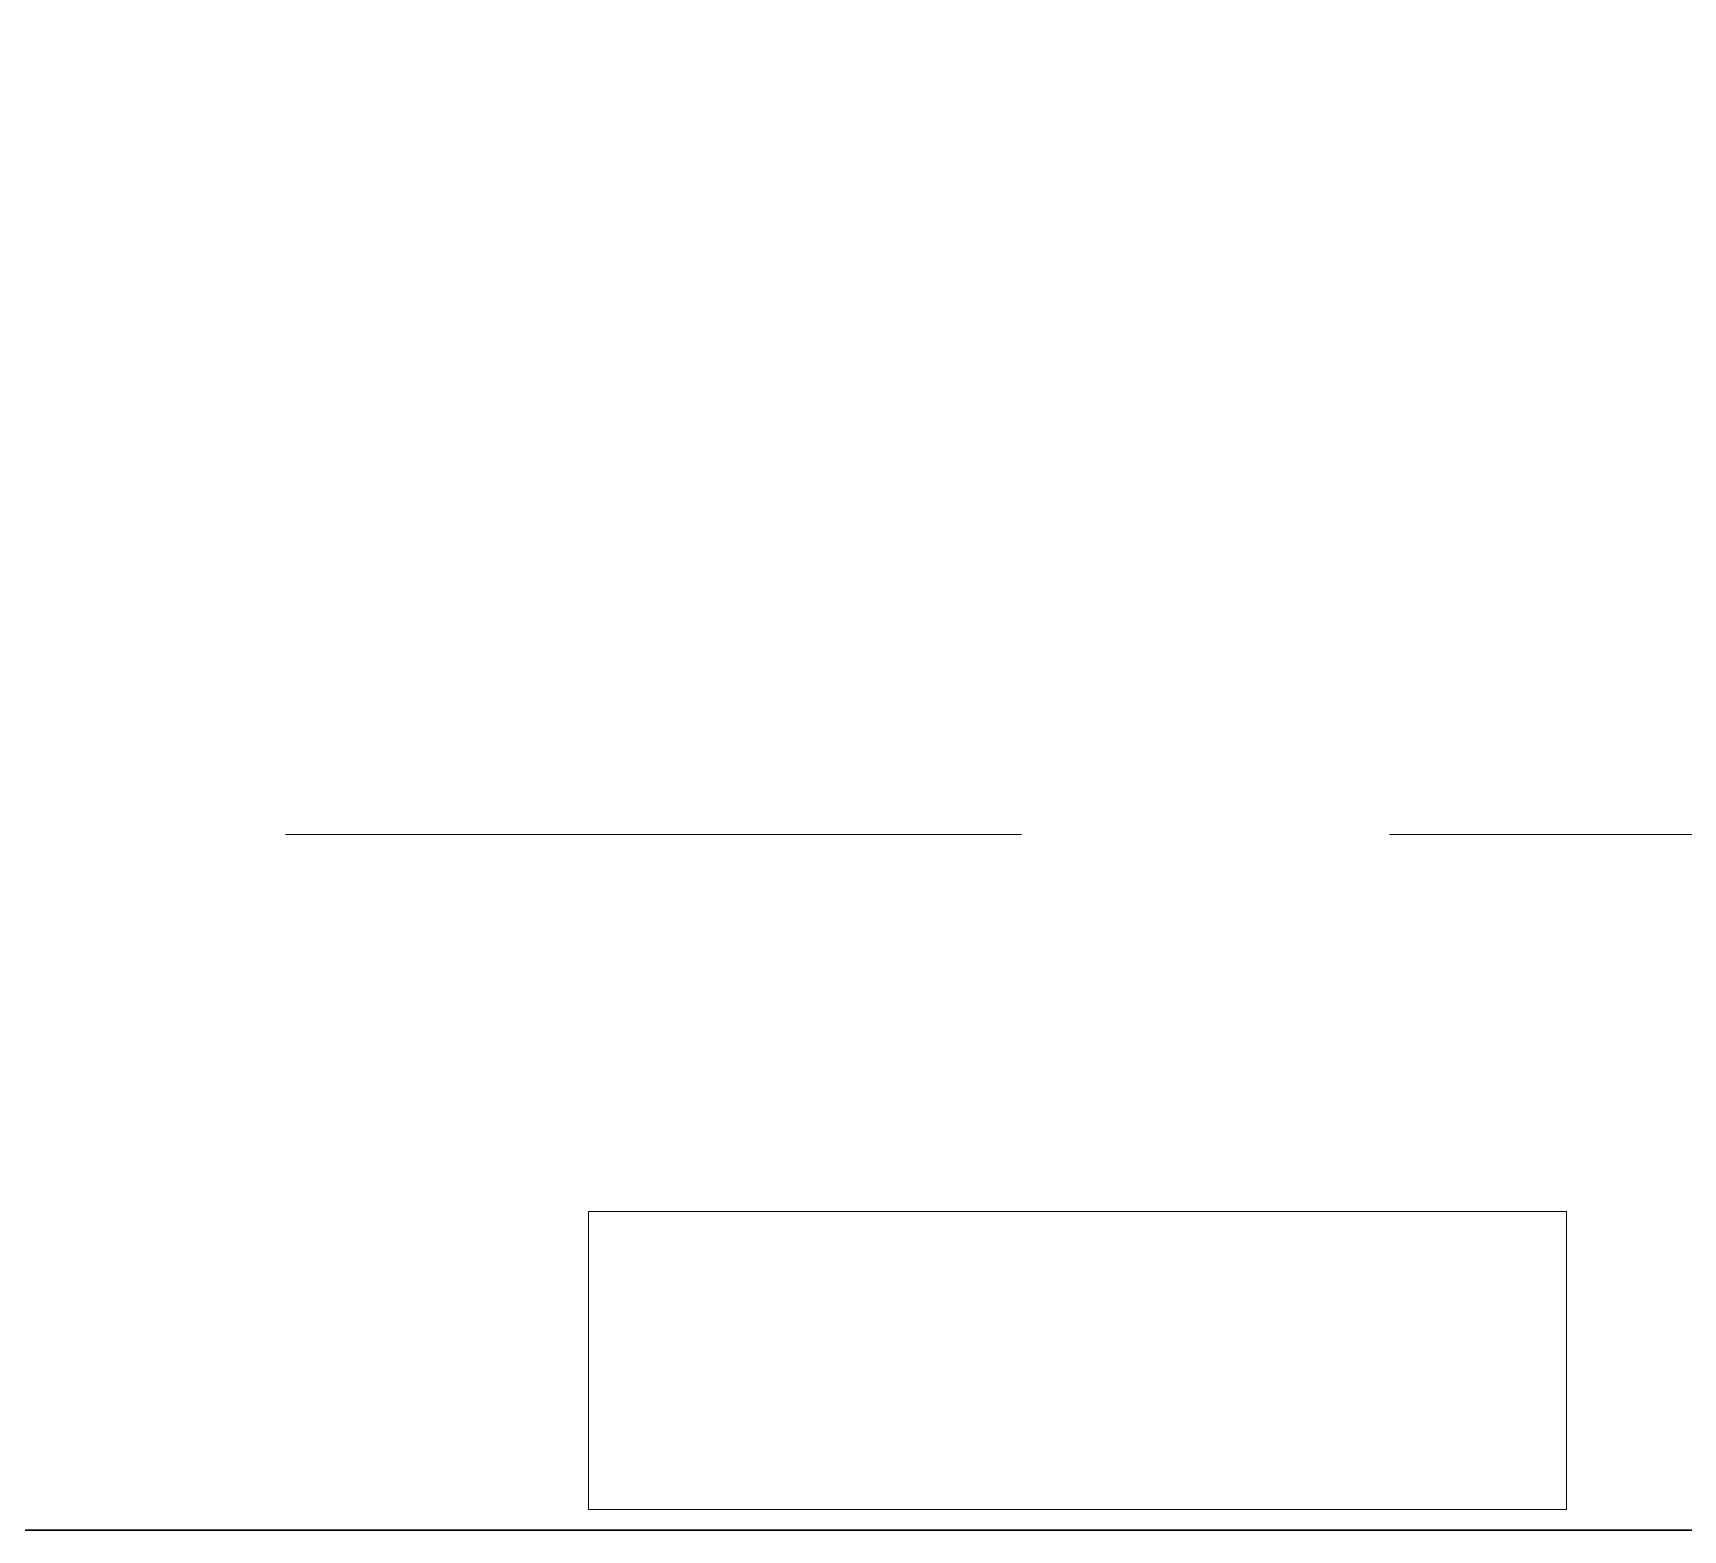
# Model space of a CAD drawing. Header units: metres. Extents: x -44 to 358, y -286 to 66.
# Drawn here: x 126.443 to 128.578, y -84.865 to -82.928 of the extents above; entities that cross this region are included whole.
import ezdxf

# ---------------------------------------------------------------- set-up
doc = ezdxf.new("R2010")
doc.units = ezdxf.units.M
doc.header["$LTSCALE"] = 0.3
doc.linetypes.add('HIDDEN2', pattern=[4.7625, 3.175, -1.5875])
for name, color, linetype, lineweight in [('A-WALL', 7, 'Continuous', 30), ('baños', 141, 'Continuous', 0), ('Columnas', 7, 'Continuous', 18), ('MOBILIARIOS', 252, 'Continuous', 0)]:
    doc.layers.add(name, color=color, linetype=linetype, lineweight=lineweight)
doc.layers.add('Techos 1', color=7, linetype='HIDDEN2', lineweight=9, true_color=0x42391a)

# ---------------------------------------------------------------- blocks, each defined once
blk = doc.blocks.new('A$Ca77e88c0')
at = {"layer": 'MOBILIARIOS', "linetype": 'Continuous'}
for p, q in [((0, 1.3457), (0.2432, 0.761)), ((0.2435, 0.7603), (0, 1.3457))]:
    blk.add_line(p, q, dxfattribs=at)
for points in [[(1.0081, 1.4216, 0.103931), (0.8565, 1.6353, 0.481643), (0.668, 1.624, 0.047693), (0.6541, 1.5985, 0.047693)], [(1.0081, 1.4216, -0.103931), (1.0528, 1.1635, -0.481643), (0.9119, 1.0378, -0.047693), (0.884, 1.0459, -0.047693)]]:
    blk.add_lwpolyline(points, format="xyb", dxfattribs=at)
blk.add_circle((0.8492, 0.4996), 0.2299, dxfattribs=at)
for centre, radius, start, end in [((0.4617, 1.1866), 0.5495, 23.3314, 53.5948), ((0.4617, 1.1866), 0.5495, 23.3314, 53.5948), ((0.5212, 0.8742), 0.7364, 79.5964, 123.1415), ((0.6434, 1.5847), 0.0175, 250.4542, 52.0587), ((0.6434, 1.5847), 0.0175, 250.4542, 52.0587), ((0.612, 0.6674), 0.9011, 88.3763, 121.4796), ((0.612, 0.6674), 0.9011, 88.3763, 121.4796), ((0.8583, 1.4567), 0.2476, 153.2165, 169.9182), ((0.8583, 1.4567), 0.2476, 153.2165, 169.9182), ((0.5865, 0.2493), 1.2787, 88.4542, 107.9351), ((0.5865, 0.2493), 1.2787, 88.4542, 107.9351), ((1.0281, 1.5426), 0.4158, 185.8786, 223.4033), ((1.0281, 1.5426), 0.4158, 185.8786, 223.4033), ((0.1421, 1.4684), 0.0325, 136.3787, 235.7351), ((0.4823, 0.53), 0.9795, 111.4631, 116.5118), ((0.1421, 1.4684), 0.0325, 235.6979, 268.7539), ((0.0995, 1.3192), 0.1029, 121.9514, 165.0616), ((0.4562, 1.1998), 0.5495, 351.575, 21.8384), ((0.4562, 1.1998), 0.5495, 351.575, 21.8384), ((1.108, 1.3505), 0.4158, 181.7665, 219.2912), ((-0.1206, 1.9492), 1.2787, 297.2347, 316.7156), ((-0.1206, 1.9492), 1.2787, 297.2347, 316.7156), ((0.9273, 1.2907), 0.2476, 235.2516, 251.9533), ((0.9273, 1.2907), 0.2476, 235.2516, 251.9533), ((0.1939, 1.6724), 0.9011, 283.6902, 316.7935), ((0.1939, 1.6724), 0.9011, 283.6902, 316.7935), ((0.8666, 1.048), 0.0175, 353.1111, 154.7156), ((0.8666, 1.048), 0.0175, 353.1111, 154.7156), ((0.2766, 1.4622), 0.7364, 282.0283, 325.5734), ((0.4307, 0.7745), 0.0325, 136.3787, 169.4347), ((0.4307, 0.7745), 0.0325, 136.3787, 169.4347), ((0.0052, 1.6774), 0.9795, 288.6412, 293.6898), ((0.4307, 0.7745), 0.0325, 169.4347, 268.7911), ((0.2948, 0.8495), 0.1029, 240.0914, 283.2016)]:
    blk.add_arc(centre, radius, start, end, dxfattribs=at)
blk = doc.blocks.new('A$C6528a993')
at = {"layer": 'A-WALL'}
blk.add_line((18.84, 6.9001), (22.335, 6.9001), dxfattribs=at)
at = {"layer": 'MOBILIARIOS'}
blk.add_lwpolyline([(20.7935, 7.3124), (22.059, 7.3124), (22.059, 6.9265), (20.7935, 6.9265)], close=True, dxfattribs=at)
at = {"layer": 'Techos 1'}
blk.add_line((10.4, 7.8001), (22.5467, 7.8001), dxfattribs=at)
at = {"layer": 'MOBILIARIOS', "xscale": -1, "rotation": 123.8268872980607}
blk.add_blockref('A$Ca77e88c0', (21.7933, 10.5882), dxfattribs=at)
at = {"layer": 'baños', "linetype": 'Continuous', "flags": 8}
for tag, p in [('MODELNUMBER', (17.4854, 20.4812, 0)), ('TRADENAME', (17.4854, 20.4811, 0)), ('MATERIAL', (17.4854, 20.4811, 0)), ('PRODUCT', (17.4854, 20.4811, 0)), ('MODELNUMBER', (18.6601, 20.4812, 0)), ('MATERIAL', (18.6601, 20.4811, 0)), ('PRODUCT', (18.6601, 20.4811, 0)), ('TRADENAME', (18.6601, 20.4811, 0))]:
    blk.add_attdef(tag, p, '', height=0.0000254, rotation=180.0001, dxfattribs=at)

msp = doc.modelspace()

# ---------------------------------------------------------------- block references
at = {"layer": 'Columnas', "ltscale": 0.2}
msp.add_blockref('A$C6528a993', (106.3680161, -91.7655702), dxfattribs=at)

doc.saveas('drawing.dxf')
